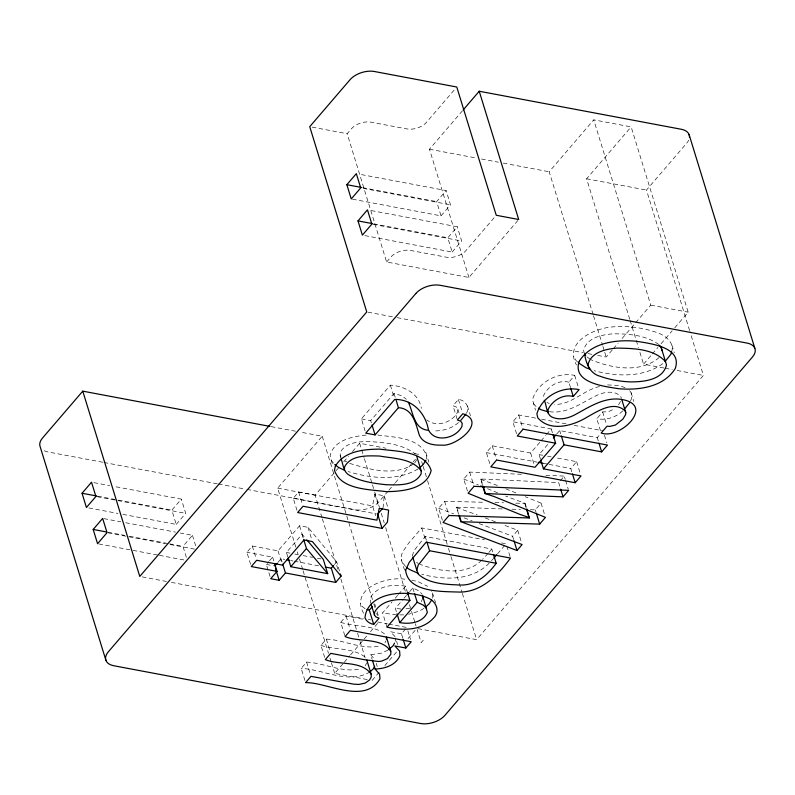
<?xml version="1.0" encoding="UTF-8"?>
<svg xmlns="http://www.w3.org/2000/svg" width="795" height="795" viewBox="0 0 795 795"><rect width="100%" height="100%" fill="white"/><g stroke="black" fill="none" stroke-linecap="round" stroke-linejoin="round"><path stroke-width="0.6" stroke-dasharray="3.98 2.98" d="M404.595 570.234L401.227 559.273L401.236 556.003L402.459 552.257L408.521 543.333L421.748 527.93L484.443 539.726M340.717 457.721L340.23 452.504C345.358 442.427 358.287 441.662 368.244 441.553C384.293 442.477 402.091 443.759 415.278 453.905M457.055 418.905L453.011 405.758L456.31 406.98L457.821 409.087L457.572 412.118C452.166 422.652 436.375 427.79 426.806 419.879M383.041 507.886L384.243 495.822L374.842 494.043L372.547 505.918L375.588 515.776M426.12 459.301L426.786 456.241C420.287 437.28 394.32 437.369 377.595 435.024M412.406 555.993L413.758 550.975L425.196 536.486L491.807 549.027L493.158 553.409M432.232 598.247L432.51 592.851L431.635 591.152M671.586 351.966C674.716 343.649 666.598 336.484 659.621 333.592C644.656 327.739 628.269 325.562 612.269 326.934C594.133 328.325 563.784 342.059 576.464 364.965M466.486 413.241C470.332 407.11 465.055 399.885 458.397 399.478L453.011 405.758M630.505 400.889C632.631 397.52 632.194 392.919 629.213 390.186M421.191 601.656L422.95 598.069M384.989 642.658L385.963 640.869M365.193 665.723L366.803 662.901M618.48 404.884L620.676 401.236M414.732 462.938L416.689 459.729M423.298 640.164L421.191 642.648L417.127 629.491M517.893 220.444L468.931 277.485L386.618 261.992L347.157 133.719L351.42 128.75A14.598 8.417 -17.1 0 1 370.977 122.172L406.891 128.929A14.598 8.417 -17.1 0 0 426.448 122.351L455.177 88.871M468.931 277.485L429.469 149.221L462.372 110.873M122.828 514.355L176.222 524.402L171.839 510.151L181.32 499.111L114.579 486.55M352.453 199.177L441.036 215.852L436.644 201.602L446.124 190.552L358.754 174.105M386.618 261.992L390.892 257.014A14.598 8.417 -17.1 0 1 410.449 250.435L446.363 257.202A14.598 8.417 -17.1 0 0 465.92 250.614L495.444 216.21M176.222 524.402L185.702 513.361L181.32 499.111M441.036 215.852L450.507 204.812L446.124 190.552M186.348 557.315L182.979 546.354L192.45 535.313L180.316 533.028M364.806 235.608L452.176 252.055L447.784 237.804L457.264 226.754L369.894 210.307M452.176 252.055L461.647 241.004L457.264 226.754M295.829 547.139L277.674 488.13L322.214 436.226L300.341 432.112M593.14 314.542L549.196 171.76L593.736 119.846L631.15 126.892L688.162 312.177L673.027 329.816M250.614 564.351L246.907 552.287L252.293 546.016L278.012 550.865L299.566 525.743L308.003 527.323L336.683 561.906L340.061 572.867M296.982 510.33L293.266 498.276L298.652 491.996L372.547 505.918M365.104 430.96L361.387 418.895L390.355 385.148C404.198 386.042 418.995 393.465 421.36 408.411M371.364 422.841L370.689 420.644L394.042 393.436L401.843 395.781L406.364 399.259M321.985 517.595L315.088 495.176L340.548 465.522M343.728 461.816L348.508 456.25M352.483 451.62L359.648 443.282L385.982 448.231M629.759 319.302L586.611 178.796L631.15 126.892M270.062 576.514L266.345 564.45L268.7 561.707M269.485 560.793L272.625 557.136L246.907 552.287M277.912 562.373L281.052 558.716L284.65 559.392M287.79 556.828L286.439 552.445L302.07 534.24L305.996 538.901M388.079 491.151L379.215 501.476A18.245 10.524 -17.1 0 1 354.769 509.704L246.42 489.303M388.884 490.207L394.519 483.638M395.324 482.704L412.247 462.988M413.052 462.054L415.467 459.232M689.623 330.571L646.474 190.065L686.751 143.13A18.245 10.524 -17.1 0 0 688.699 140.178M334.377 564.599L336.683 561.906M304.902 680.46L301.186 668.396L306.602 662.096C324.479 663.02 342.844 673.246 360.791 668.833M324.668 657.425L320.951 645.371L326.338 639.101C344.205 639.866 362.669 650.459 380.547 645.779M344.772 635.493L340.717 622.336L346.103 616.065L363.106 619.265M442.388 520.258L438.671 508.204L444.604 501.287L485.169 502.301M467.45 491.062L463.733 478.997L469.666 472.091L522.484 474.327M489.77 463.565L486.391 452.594L492.244 445.786L530.633 453.011L540.153 441.921M516.581 433.802L512.874 421.748L518.718 414.93L536.804 418.339M458.496 514.057L456.737 507.17L503.315 508.969M482.356 484.771L480.925 478.988L558.666 482.615L560.346 488.1M570.552 387.672L568.862 382.186L574.706 375.379C557.325 371.663 537.569 382.435 532.491 399.587L535.472 410.18M386.986 627.166L382.604 612.915L392.094 601.845M395.264 598.158L397.639 595.395M398.424 594.471L405.549 586.173L407.577 592.752M367.26 679.546L334.675 673.415L343.43 663.219M344.225 662.295L349.79 655.805M350.585 654.881L363.315 640.055M364.11 639.12L367.29 635.414M370.47 631.707L379.215 621.511M597.701 355.425L606.207 357.025L612.567 349.611M613.362 348.687L618.142 343.122M622.117 338.491L634.837 323.664M635.632 322.74L650.747 305.131L593.736 119.846M396.377 611.633L395.363 608.344L403.294 599.102M404.089 598.178L406.474 595.405M409.644 591.709L412.814 588.012L418.866 590.834L422.215 594.322M540.948 440.996L545.708 435.441M546.503 434.517L551.263 428.972L512.874 421.748M540.411 458.983L539.06 454.601L548.58 443.501M556.52 434.259L559.69 430.562L597.264 437.638L600.185 434.229M402.807 638.156L401.455 633.774L405.301 629.292M663.895 367.996L643.543 364.17L651.512 354.888M652.307 353.954L657.882 347.455M661.072 343.748L672.222 330.75M372.09 680.46L380.875 670.235M384.859 665.584L397.629 650.707M408.004 638.624L416.779 628.398M600.513 430.801L596.806 418.746L602.65 411.929L608.155 411.78L613.71 409.236M515.716 503.146L525.127 503.364L505.62 496.08M488.07 553.39L482.555 559.342M488.816 552.515L491.807 549.027M497.6 553.757L506.137 543.81L501.317 542.906M513.63 539.547L512.626 536.257L517.744 530.295L502.659 524.571M530.364 509.724L535.283 509.863L541.067 503.116L525.137 496.656M560.256 480.756L564.251 476.106L565.265 479.395M571.804 471.773L570.79 468.484L576.633 461.676L556.033 457.791M417.981 628.626L476.642 639.667L703.406 375.439L689.99 331.753M491.469 560.714L492.97 559.094M481.71 560.157C465.91 576.295 439.257 571.406 420.247 564.45M659.144 357.512C640.551 373.571 611.663 368.423 590.814 359.648M489.213 563.148C472.001 581.095 443.908 580.211 421.708 574.219M413.897 463.684C395.413 476.821 369.377 469.497 349.552 463.336M622.863 410.786C616.075 417.355 606.108 420.495 596.806 418.746M458.536 422.493C451.62 428.753 442.04 431.288 432.868 430.87M662.831 363.643C643.036 377.913 616.513 376.641 593.984 370.649M423.894 608.394L419.392 611.107L408.59 614.267M418.011 469C397.023 481.462 370.44 478.282 348.051 471.554M369.993 671.894C348.846 684.813 323.267 669.271 301.186 668.396M388 650.161L381.332 653.172L370.709 654.732L372.06 659.125M599.549 386.509C583.669 390.007 571.456 404.844 554.642 404.436M405.887 608.851L410.657 608.006M366.147 435.074C352.563 436.405 333.294 440.281 330.084 455.992L333.075 466.536M607.569 384.929L618.57 385.436L625.605 387.751M399.805 614.903L405.351 614.843M494.997 502.539L503.603 502.758M511.92 509.207L520.526 509.446M404.933 579.187C386.281 576.355 349.889 588.35 363.603 613.362M545.827 475.321L564.251 476.106M549.454 411.691C567.66 414.334 582.765 401.823 598.337 394.648C605.402 391.806 615.231 390.285 620.816 396.695L621.412 398.394M401.018 609.04L395.363 608.344M396.476 614.933L382.604 612.915M405.549 586.173C393.098 583.957 376.949 585.706 370.231 597.949L370.728 602.968M312.157 127.13L347.157 133.719M429.469 149.221L476.632 158.096M481.472 159.01L498.405 162.2M503.235 163.104L549.196 171.76M586.611 178.796L646.474 190.065M362.629 187.66L436.644 201.602M363.146 188.355L450.507 204.812M373.769 223.862L447.784 237.804M373.064 224.329L461.647 241.004M650.747 305.131L688.162 312.177M367.976 312.177L395.93 317.434M397.142 317.662L583.113 352.682M587.972 353.596L592.841 354.51M665.097 368.224L672.282 369.576M677.072 370.48L703.406 375.439M568.862 382.186C558.676 379.553 548.073 386.161 543.71 395.254L543.959 399.219M541.624 419.243L566.944 424.013M574.179 425.375L603.117 430.82M361.387 418.895L370.689 420.644M539.06 454.601L542.697 455.287M547.546 456.201L551.183 456.887M486.391 452.594L537.032 462.134M543.055 463.266L547.884 464.171M549.087 464.399L570.79 468.484M271.165 426.617L295.482 431.198M414.712 453.637L419.492 454.541M277.674 488.13L315.088 495.176M102.754 462.253L47.968 451.948A18.245 10.524 -17.1 0 1 42.532 449.712M103.976 462.491L217.194 483.797M218.416 484.026L245.198 489.074M293.266 498.276L376.452 513.938M93.949 482.664L109.72 485.636M97.815 496.219L117.233 499.876M118.445 500.105L171.839 510.151M97.119 496.686L116.537 500.343M117.749 500.572L185.702 513.361M88.851 507.955L117.978 513.441M286.439 552.445L290.006 553.121M294.766 554.016L298.334 554.691M303.094 555.586L312.604 557.375M317.364 558.269L320.932 558.945M103.877 518.638L120.86 521.838M125.709 522.742L175.466 532.113M290.622 560.525L293.017 560.972M294.22 561.2L319.342 565.931M107.742 532.193L124.726 535.393M129.585 536.307L168.411 543.611M169.623 543.84L182.979 546.354M108.259 532.889L165.29 543.621M170.14 544.535L196.842 549.564M266.345 564.45L273.569 565.811M98.779 543.929L158.235 555.129M159.447 555.357L184.937 560.147M142.196 576.892L166.503 581.463M171.372 582.387L363.414 618.54M368.284 619.454L370.709 619.911M377.685 622.008L387.404 623.846M388.616 624.075L406.841 627.503M340.717 622.336C354.948 627.026 372.726 624.433 384.919 634.221M401.455 633.774L390.474 631.707L395.214 636.845M320.951 645.371C335.242 650.081 353.119 647.468 365.362 657.296M411.74 580.131L418.19 581.702L427.7 586.362M456.479 507.478L477.129 514.882M480.667 479.286L498.962 486.043M485.248 517.962L495.692 521.927M438.671 508.204L453.697 513.898M464.091 517.843L472.18 520.914M479.117 523.547L512.626 536.257M505.789 488.806L516.034 492.96M463.733 478.997L478.451 485M487.504 488.696L497.7 492.85M546.861 402.399L549.305 403.512M344.96 460.961L346.799 461.915M586.948 356.885L589.85 358.962M658.757 344.493C645.739 335.063 628.577 333.731 612.975 333.83C601.865 334.625 586.173 337.865 583.619 350.684L584.206 352.811M365.134 608.771L362.272 606.496L360.572 603.494M416.56 562.174L418.259 563.595M370.709 654.732L375.2 659.989M577.637 362.053L575.997 360.483L573.771 356.19M405.579 566.517L402.191 562.184L401.227 559.273M533.445 403.602L536.536 407.09M331.048 459.957L333.88 463.793M340.041 455.525L341.085 457.403M593.497 315.724L602.58 345.229M602.938 346.401L604.389 351.122M604.756 352.304L606.207 357.025M421.688 461.666L422.791 465.224M423.159 466.407L427.183 479.465M427.551 480.647L448.072 547.109M448.43 548.292L450.636 555.417M451.003 556.599L461.984 592.205M462.352 593.388L476.642 639.667M359.648 443.282L364.04 457.522M364.408 458.705L372.1 483.628M372.467 484.811L374.296 490.744M374.664 491.936L379.424 507.359M381.252 513.292L384.184 522.782M385.654 527.532L405.798 592.802M409.455 604.667L414.95 622.465M415.318 623.648L416.053 626.023M671.934 345.179L674.289 352.861M630.127 320.484L635.93 339.376M636.288 340.558L638.465 347.644M639.915 352.364L643.543 364.17M631.111 392.68L633.814 401.445M602.65 411.929L606.356 423.993M604.458 435.203L606.823 442.885M597.264 437.638L598.277 440.917M574.706 375.379L578.422 387.443M576.633 461.676L580.34 473.731M559.69 430.562L560.704 433.851M551.263 428.972L552.614 433.354M565.593 480.488L568.296 489.263M530.633 453.011L534.339 465.075M518.718 414.93L523.11 429.181M541.067 503.116L544.784 515.17M535.283 509.863L535.959 512.05M525.127 503.364L526.479 507.747M524.839 503.702L526.191 508.084M492.244 445.786L496.627 460.037M517.744 530.295L521.45 542.349M467.45 405.917L470.481 415.785M506.812 546.006L510.191 556.967M458.397 399.478L462.442 412.635M480.925 478.988L482.615 484.463M457.821 409.087L459.51 414.573M469.666 472.091L474.059 486.341M456.737 507.17L458.765 513.749M444.604 501.287L448.996 515.538M425.812 452.285L428.853 462.153M394.042 393.436L395.731 398.921M390.355 385.148L394.399 398.305M425.196 536.486L426.547 540.868M421.748 527.93L425.792 541.077M432.51 592.851L435.551 602.719M412.814 588.012L414.165 592.394M384.243 495.822L387.96 507.876M374.842 494.043L378.887 507.2M407.855 630.793L410.548 639.558M396.566 641.237L397.579 644.526M374.703 603.862L375.717 607.151M377.059 611.544L379.086 618.113M322.214 436.226L373.411 602.63M373.769 603.812L375.23 608.533M376.681 613.253L377.406 615.618M376.214 663.278L377.228 666.568M322.343 518.777L338.322 570.701M340.866 578.969L357.203 632.075M357.571 633.247L359.747 640.333M360.115 641.515L365.193 658.031M346.103 616.065L350.148 629.223M298.652 491.996L302.696 505.153M308.003 527.323L311.71 539.388M299.566 525.743L303.62 538.901M302.07 534.24L303.412 538.622M326.338 639.101L330.382 652.258M297.28 551.859L298.006 554.214M299.457 558.935L302.726 569.558M303.084 570.74L328.504 653.351M329.955 658.071L331.048 661.609M331.406 662.792L334.675 673.415M281.052 558.716L282.066 562.005M278.012 550.865L281.718 562.92M306.602 662.096L310.646 675.253M272.625 557.136L273.977 561.518M252.293 546.016L256 558.08M192.45 535.313L196.504 548.471M395.304 637.968L395.552 641.317"/><path stroke-width="1.19" d="M366.823 660.039L371.205 674.289L371.185 677.151L369.586 679.973L365.173 683.084L358.972 684.455L353.666 684.147L310.984 676.346L305.578 682.647C326.596 682.021 365.014 705.056 379.99 678.781L379.583 674.24L375.091 668.993L372.398 660.218M416.868 456.718L421.251 470.978L421.072 473.989C414.364 486.162 398.047 485.01 386.102 484.721C373.531 483.34 360.513 481.541 349.343 475.221C343.241 472.071 343.311 464.439 341.045 458.814M344.424 469.775L344.613 466.754C351.31 454.591 367.618 455.744 379.543 456.032C393.455 458.566 412.227 458.337 421.251 470.978M409.932 600.424L386.986 627.166C402.608 630.644 421.748 630.902 433.424 618.162C440.589 611.663 436.147 600.95 427.899 598.039C408.62 589.264 367.827 590.983 364.955 617.745C366.346 621.471 369.913 623.717 373.7 624.393L379.086 618.113L375.936 616.97L374.445 615.032L374.624 612.2C381.332 599.957 397.48 598.208 409.932 600.424L407.577 592.752M621.75 399.488L625.794 412.645L625.605 414.583L622.873 419.144L615.37 425.067L609.854 426.418L607.032 426.19L601.189 432.997C619.325 439.953 655.02 405.997 622.952 399.686C605.084 396.089 589.324 407.06 574.378 415.06C568.037 418.24 560.614 420.138 553.688 417.763C546.086 415.706 547.049 406.076 544.287 400.312M493.496 554.513L496.199 563.277C487.613 575.272 475.34 585.836 459.639 585.011C445.617 584.355 429.469 584.037 418.389 574.298L416.789 570.244L418.14 565.225L429.588 550.736L426.885 541.971M671.586 351.966L670.861 354.282L665.196 361.377M374.654 666.299L373.223 668.953L369.993 671.894M394.529 643.165L392.988 645.928L388.825 649.455M425.901 460.325L423.169 464.528L419.76 467.679M431.655 600.086L429.042 603.912L425.643 607.062M465.84 414.145L460.931 420.217M629.59 402.797L624.284 409.286M269.952 426.388L82.769 391.15L42.483 438.085A18.245 10.524 -17.1 0 0 40.167 446.72L105.964 660.506M82.044 493.248L91.524 482.207L95.907 496.458L86.426 507.498L82.044 493.248L96.602 495.991M346.849 184.688L356.329 173.648L360.711 187.898L351.241 198.949L346.849 184.688L361.417 187.431M93.184 529.45L102.654 518.41L107.047 532.66L97.566 543.701L93.184 529.45L106.53 531.964M357.989 220.891L367.469 209.85L371.851 224.101L362.381 235.151L357.989 220.891L372.557 223.633M463.177 109.939L479.226 91.236L681.265 129.267A18.245 10.524 -17.1 0 1 689.484 137.237M398.424 407.686C413.102 408.521 415.795 424.013 419.353 435.233C423.099 443.64 433.374 445.458 441.642 445.121C455.634 447.158 487.703 421.559 462.779 413.738L457.393 420.008L460.693 421.231L462.213 423.338L461.955 426.368C456.34 438.323 435.044 443.501 428.475 429.896C425.414 413.022 412.814 399.299 394.737 399.398L365.77 433.146L375.071 434.905L398.424 407.686L396.069 400.014M274.772 566.04L277.127 563.297M274.653 563.715L277.018 571.386L270.737 578.7L279.164 580.29L285.445 572.976L282.742 564.202M306.791 539.825L323.307 559.392L327.689 573.642L290.821 566.696L306.453 548.49L303.75 539.726M285.445 572.976L335.689 582.427L331.296 568.177L333.612 565.493M382.276 508.79L377.665 514.156L382.047 528.417L297.648 512.527L303.034 506.256L376.929 520.169L379.225 508.303L388.626 510.072L387.423 522.146L382.047 528.417M335.689 582.427L341.065 576.156L340.389 573.97M373.7 624.393L369.317 610.133L372.398 606.555M526.817 508.85L529.222 517.952L448.996 515.538L443.063 522.454L517.008 550.518L522.126 544.545L460.861 521.729L539.666 524.114L545.45 517.366L494.242 496.597L485.049 493.536L482.694 485.864M485.049 493.536L563.049 496.865L568.634 490.356L474.059 486.341L468.126 493.248L520.188 514.494L529.51 517.615M548.341 413.47L548.093 409.505C552.455 400.412 563.059 393.803 573.245 396.447L579.098 389.63C561.707 385.913 541.952 396.685 536.873 413.837L537.827 417.862C550.14 432.122 572.579 425.951 586.561 417.435C597.433 411.462 613.72 400.143 625.198 410.945L625.794 412.645M407.259 594.481L408.849 592.633M553.34 437.956L555.725 435.183M422.543 595.415L427.342 612.319C423.079 622.733 409.574 624.472 399.746 622.594L417.196 602.262L414.503 593.487M552.952 434.458L555.645 443.222L535.015 467.261L496.627 460.037L490.783 466.854L575.173 482.734L581.016 475.927L543.442 468.851L540.749 460.086M543.442 468.851L564.082 444.812L561.379 436.038M375.091 668.993C384.78 668.794 395.93 665.266 399.935 655.567L399.607 651.105L394.857 645.957L405.847 648.024L411.224 641.754L350.486 630.316L345.1 636.586C358.982 642.519 381.441 637.043 390.792 651.324L390.832 654.235L387.483 658.598L381.908 661.052L378.599 661.519L364.458 659.701L330.72 653.351L325.344 659.621C339.296 665.564 361.675 660.118 371.205 674.289M493.725 558.279L496.825 554.662M564.082 444.812L601.656 451.888L607.499 445.071L523.11 429.181L517.257 435.998L555.645 443.222M538.235 462.352L543.055 463.266M429.588 550.736L496.199 563.277M287.035 559.849L289.43 560.296M325.324 567.054L331.296 568.177M277.018 571.386L251.29 566.547L256.676 560.266L282.394 565.116L303.958 539.994L312.385 541.584L341.065 576.156M369.317 610.133L366.952 609.407M428.575 430.334C413.678 429.26 413.4 412.545 408.352 402.27M547.059 411.492L541.246 409.793L538.424 408.173M590.606 369.427L586.094 367.807L578.452 362.848M480.717 485.924L484.115 487.315M418.289 573.364L409.654 569.578L406.414 567.342M417.196 602.262L423.248 605.084L426.597 608.572M344.682 470.421L338.461 467.341L334.794 464.499M306.453 548.49L327.689 573.642M659.373 345.249L661.211 347.524L666.488 364.955C662.782 380.298 642.986 382.007 629.859 381.888C619.822 381.381 609.775 379.752 600.305 376.323C589.801 373.69 586.213 363.464 584.494 353.864L585.726 355.375M665.604 361.775C653.878 348.687 633.734 348.429 617.357 348.081C606.247 348.886 590.556 352.125 588.012 364.945L588.886 368.115M689.066 134.494L754.833 348.299M598.953 443.113L601.656 451.888M570.889 388.765L573.245 396.447M479.226 91.236L518.698 219.5L496.249 215.276L456.777 87.013L374.465 71.51A18.245 10.524 -17.1 0 0 350.019 79.739L309.742 126.673L366.753 311.948L139.771 576.435L82.769 391.15M572.48 473.969L575.173 482.734M560.684 489.193L563.049 496.865M536.297 513.153L539.666 524.114M526.856 510.281L529.222 517.952M513.968 540.65L517.008 550.518M483.29 486.659L485.318 493.238M459.43 515.945L461.12 521.431M458.834 515.15L460.861 521.729M372.04 425.037L375.071 434.905M412.744 557.086L416.789 570.244M397.053 613.829L399.746 622.594M403.144 639.26L405.847 648.024M390.792 651.324L386.41 637.073L386.43 639.011M371.066 604.071L374.445 615.032M288.128 557.931L290.821 566.696M275.448 568.226L279.164 580.29M661.211 347.524L662.096 350.704M422.582 596.19L422.95 598.069M405.619 570.254C408.123 592.851 442.577 591.391 459.57 592.086C481.999 592.096 498.187 574.735 510.529 558.07L426.13 542.18L409.276 562.284L405.619 570.254M335.351 466.158L334.466 470.243C340.956 489.909 369.138 489.243 386.082 491.648C402.23 491.509 426.458 489.243 431.168 470.491C424.699 450.835 396.516 451.52 379.593 449.115C363.891 449.245 344.126 451.143 335.351 466.158M579.217 361.328C571.774 382.952 604.687 386.459 618.619 388.705C638.733 390.464 663.656 387.205 675.253 368.532C682.706 346.928 649.773 343.46 635.871 341.194C615.757 339.445 590.814 342.645 579.217 361.328M415.815 293.544L108.289 651.87A18.245 10.524 -17.1 0 0 113.774 665.733L420.545 723.49A18.245 10.524 -17.1 0 0 444.991 715.261L752.517 356.935A18.245 10.524 -17.1 0 0 747.032 343.072L440.251 285.316A18.245 10.524 -17.1 0 0 415.815 293.544"/></g></svg>
